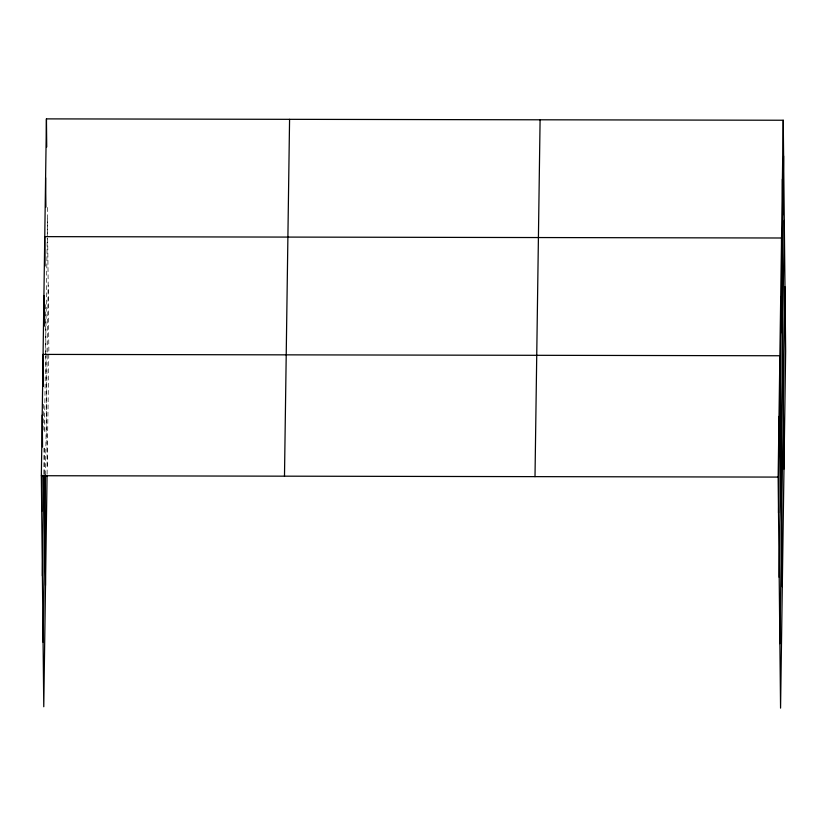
<?xml version="1.0" encoding="UTF-8"?>
<svg xmlns="http://www.w3.org/2000/svg" width="827" height="827" viewBox="0 0 827 827"><rect width="100%" height="100%" fill="white"/><g stroke="black" fill="none" stroke-linecap="round" stroke-linejoin="round"><path stroke-width="0.62" stroke-dasharray="4.13 3.1" d="M43.852 473.954L44.224 448.193M44.462 431.56L45.537 356.034M45.547 354.752L47.211 238.279M47.232 236.998L47.48 219.072M45.485 474.905L47.211 353.315M47.232 352.033L48.183 285.47M47.087 474.067L48.855 349.914L47.656 235.674M47.366 207.474L47.646 234.403M45.464 304.615L45.971 352.157M45.981 353.439L47.18 467.668M43.604 404.331L43.883 431.394M44.058 448.151L44.338 475.029"/><path stroke-width="1.24" d="M47.067 475.349L43.769 706.754L41.35 475.721L46.436 118.881L783.231 120.246L785.65 351.279L780.564 708.119L778.145 477.086L783.231 120.246M41.722 511.479L42.239 475.339M42.404 575.923L43.831 475.246M43.097 642.321L45.485 474.905M284.488 476.176L289.574 119.326M535.007 476.641L540.093 119.791M778.517 512.843L783.603 155.993M779.189 577.287L784.275 220.437M779.892 643.675L784.978 286.835M41.35 475.721L778.145 477.086M782.394 179.118L782.766 214.875M783.975 469.033L781.556 238L44.761 236.636L45.061 266.005M780.709 296.883L781.091 332.64M782.29 586.798L779.871 355.755L43.076 354.401L43.417 386.323M779.013 416.426L779.385 452.183M46.436 118.881L46.726 146.979M45.599 177.764L45.909 207.132M43.914 295.518L44.234 326.169M44.338 475.029L45.495 585.433M42.218 415.061L42.549 446.983"/></g></svg>
